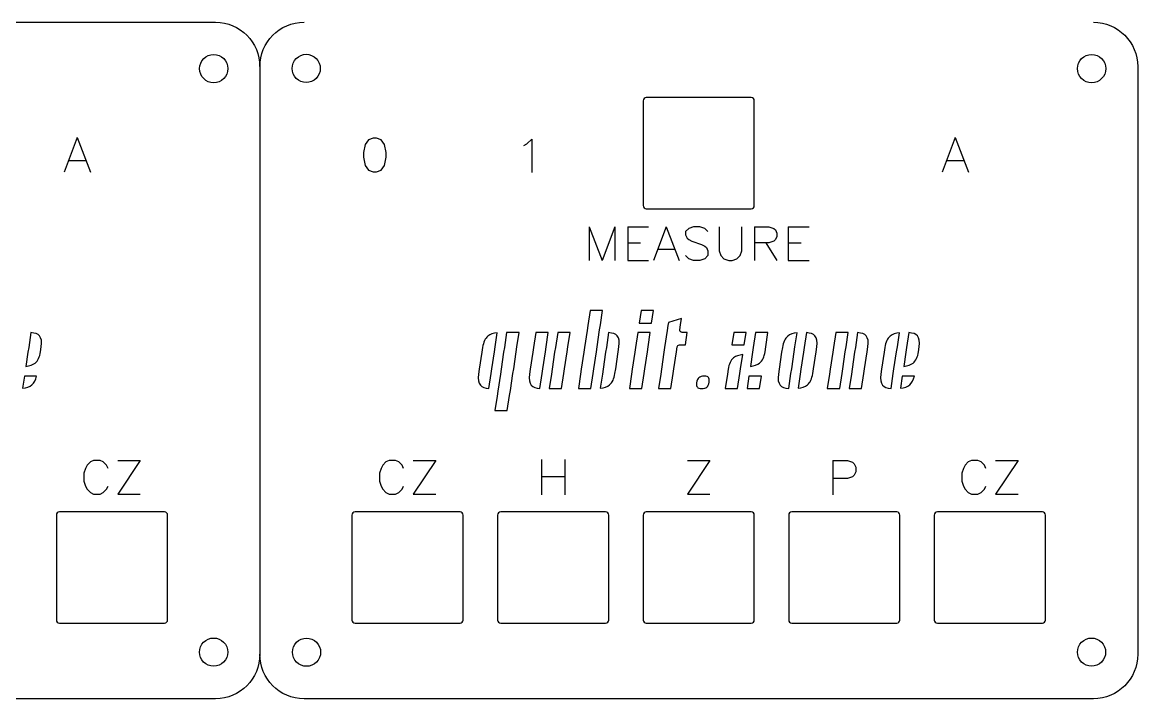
# Model space of a CAD drawing. Extents: x 0 to 498, y 0 to 383.
# Drawn here: x 371.3 to 497.8, y 153.4 to 230.1 of the extents above; entities that cross this region are included whole.
import ezdxf

# ---------------------------------------------------------------- set-up
doc = ezdxf.new("R2010")
doc.units = 0
doc.layers.get('0').update_dxf_attribs({"true_color": 0xffffff})

msp = doc.modelspace()

# ---------------------------------------------------------------- linework, layer by layer
at = {"color": 1, "true_color": 0xff0000}
for p, q in [((303.7, 230.1), (393.21, 230.1)), ((403.26, 230.1), (403.26, 230.1)), ((394.61, 224.85), (394.61, 224.85)), ((398.24, 225.07), (398.24, 158.43)), ((405.1, 224.87), (405.1, 224.87)), ((494.17, 224.85), (494.17, 224.85)), ((497.8, 225.07), (497.8, 158.43)), ((453.97, 221.56), (442.07, 221.56)), ((442.07, 208.95), (453.97, 208.95)), ((437.11, 197.42), (435.7, 197.42)), ((435.7, 197.42), (435.7, 197.42)), ((436.86, 195.78), (437.11, 197.42)), ((441.48, 197.42), (441.26, 196)), ((442.89, 197.42), (441.48, 197.42)), ((442.67, 196), (442.89, 197.42)), ((444.58, 196.07), (444.53, 195.71)), ((446.06, 196.5), (444.58, 196.07)), ((445.95, 195.78), (446.06, 196.5)), ((446.06, 196.5), (446.06, 196.5)), ((372.28, 194.91), (372.03, 193.23)), ((372.28, 194.91), (372.28, 194.91)), ((424.92, 193.3), (425.16, 194.9)), ((427.64, 194.94), (426.23, 194.94)), ((426.23, 194.94), (426.23, 194.94)), ((427.4, 193.3), (427.64, 194.94)), ((429.54, 194.94), (429.28, 193.23)), ((430.95, 194.94), (429.54, 194.94)), ((430.7, 193.3), (430.95, 194.94)), ((432.02, 194.94), (431.76, 193.23)), ((433.43, 194.94), (432.02, 194.94)), ((433.18, 193.3), (433.43, 194.94)), ((435.36, 195.16), (435.07, 193.23)), ((435.44, 195.71), (435.36, 195.16)), ((436.49, 193.3), (436.78, 195.23)), ((436.78, 195.23), (436.86, 195.78)), ((437.8, 194.91), (437.54, 193.23)), ((437.8, 194.91), (437.8, 194.91)), ((442.52, 194.94), (441.11, 194.94)), ((441.26, 196), (442.67, 196)), ((442.27, 193.3), (442.52, 194.94)), ((444.45, 195.16), (444.15, 193.23)), ((444.53, 195.71), (444.45, 195.16)), ((445.87, 195.23), (445.95, 195.78)), ((446.5, 193.52), (446.72, 194.94)), ((451.98, 194.94), (451.76, 193.52)), ((453.39, 194.94), (451.98, 194.94)), ((453.17, 193.52), (453.39, 194.94)), ((455.87, 194.94), (454.45, 194.94)), ((454.45, 194.94), (454.45, 194.94)), ((455.62, 193.3), (455.87, 194.94)), ((458.92, 193.3), (459.17, 194.9)), ((460.23, 194.91), (459.98, 193.23)), ((460.23, 194.91), (460.23, 194.91)), ((463.56, 194.94), (463.3, 193.23)), ((464.97, 194.94), (463.56, 194.94)), ((464.72, 193.3), (464.97, 194.94)), ((466.03, 194.91), (465.78, 193.23)), ((466.03, 194.91), (466.03, 194.91)), ((470.54, 193.3), (470.78, 194.9)), ((471.84, 194.91), (471.59, 193.23)), ((471.84, 194.91), (471.84, 194.91)), ((371.95, 192.68), (371.71, 191.08)), ((372.03, 193.23), (371.95, 192.68)), ((373.38, 192.75), (373.46, 193.3)), ((373.46, 193.3), (373.46, 193.3)), ((423.42, 192.68), (423.12, 190.75)), ((423.5, 193.23), (423.42, 192.68)), ((424.55, 190.82), (424.84, 192.75)), ((424.84, 192.75), (424.92, 193.3)), ((425.89, 192.68), (425.6, 190.75)), ((425.97, 193.23), (425.89, 192.68)), ((427.03, 190.82), (427.32, 192.75)), ((427.32, 192.75), (427.4, 193.3)), ((429.2, 192.68), (428.91, 190.75)), ((429.28, 193.23), (429.2, 192.68)), ((430.62, 192.75), (430.7, 193.3)), ((431.67, 192.68), (431.39, 190.75)), ((431.76, 193.23), (431.67, 192.68)), ((433.1, 192.75), (433.18, 193.3)), ((434.99, 192.68), (434.7, 190.75)), ((435.07, 193.23), (434.99, 192.68)), ((436.41, 192.75), (436.49, 193.3)), ((437.46, 192.68), (437.17, 190.75)), ((437.54, 193.23), (437.46, 192.68)), ((438.6, 190.82), (438.89, 192.75)), ((438.89, 192.75), (438.97, 193.3)), ((440.77, 192.68), (440.48, 190.75)), ((440.85, 193.23), (440.77, 192.68)), ((441.9, 190.82), (442.19, 192.75)), ((442.19, 192.75), (442.27, 193.3)), ((444.07, 192.68), (443.78, 190.75)), ((444.15, 193.23), (444.07, 192.68)), ((445.2, 190.82), (445.49, 192.75)), ((445.49, 192.75), (445.57, 193.3)), ((445.83, 193.52), (446.5, 193.52)), ((451.76, 193.52), (453.17, 193.52)), ((452.77, 190.82), (453.01, 192.42)), ((453.01, 192.42), (453.01, 192.42)), ((454.11, 192.68), (453.87, 191.08)), ((454.2, 193.23), (454.11, 192.68)), ((455.54, 192.75), (455.62, 193.3)), ((457.42, 192.68), (457.13, 190.75)), ((457.5, 193.23), (457.42, 192.68)), ((458.84, 192.75), (458.92, 193.3)), ((459.9, 192.68), (459.61, 190.75)), ((459.98, 193.23), (459.9, 192.68)), ((461.04, 190.82), (461.32, 192.75)), ((461.32, 192.75), (461.4, 193.3)), ((463.22, 192.68), (462.93, 190.75)), ((463.3, 193.23), (463.22, 192.68)), ((464.64, 192.75), (464.72, 193.3)), ((465.69, 192.68), (465.41, 190.75)), ((465.78, 193.23), (465.69, 192.68)), ((467.12, 192.75), (467.2, 193.3)), ((469.04, 192.68), (468.74, 190.75)), ((469.12, 193.23), (469.04, 192.68)), ((470.16, 190.82), (470.46, 192.75)), ((470.46, 192.75), (470.54, 193.3)), ((471.51, 192.68), (471.27, 191.08)), ((471.59, 193.23), (471.51, 192.68)), ((472.94, 192.75), (473.02, 193.3)), ((473.02, 193.3), (473.02, 193.3)), ((371.54, 189.98), (371.34, 188.6)), ((372.92, 189.98), (371.54, 189.98)), ((423.12, 190.75), (423.04, 190.2)), ((424.21, 188.59), (424.46, 190.27)), ((424.46, 190.27), (424.55, 190.82)), ((425.52, 190.2), (425.23, 188.27)), ((425.6, 190.75), (425.52, 190.2)), ((426.94, 190.27), (427.03, 190.82)), ((428.91, 190.75), (428.83, 190.2)), ((430, 188.59), (430.25, 190.27)), ((430.25, 190.27), (430.33, 190.82)), ((431.3, 190.2), (431.06, 188.56)), ((431.39, 190.75), (431.3, 190.2)), ((432.47, 188.56), (432.73, 190.27)), ((432.73, 190.27), (432.81, 190.82)), ((434.62, 190.2), (434.37, 188.56)), ((434.7, 190.75), (434.62, 190.2)), ((435.78, 188.56), (436.04, 190.27)), ((436.04, 190.27), (436.12, 190.82)), ((437.09, 190.2), (436.85, 188.6)), ((437.17, 190.75), (437.09, 190.2)), ((438.52, 190.27), (438.6, 190.82)), ((440.39, 190.2), (440.15, 188.56)), ((440.48, 190.75), (440.39, 190.2)), ((441.56, 188.56), (441.81, 190.27)), ((441.81, 190.27), (441.9, 190.82)), ((443.7, 190.2), (443.45, 188.56)), ((443.78, 190.75), (443.7, 190.2)), ((444.86, 188.56), (445.12, 190.27)), ((445.12, 190.27), (445.2, 190.82)), ((448.63, 189.98), (448.63, 189.98)), ((451.26, 190.2), (451.02, 188.56)), ((451.35, 190.75), (451.26, 190.2)), ((452.43, 188.56), (452.68, 190.27)), ((452.68, 190.27), (452.77, 190.82)), ((453.71, 189.98), (453.5, 188.56)), ((455.12, 189.98), (453.71, 189.98)), ((454.91, 188.56), (455.12, 189.98)), ((457.13, 190.75), (457.05, 190.2)), ((458.22, 188.59), (458.47, 190.27)), ((458.47, 190.27), (458.56, 190.82)), ((459.53, 190.2), (459.28, 188.6)), ((459.61, 190.75), (459.53, 190.2)), ((460.95, 190.27), (461.04, 190.82)), ((462.85, 190.2), (462.6, 188.56)), ((462.93, 190.75), (462.85, 190.2)), ((464.01, 188.56), (464.27, 190.27)), ((464.27, 190.27), (464.35, 190.82)), ((465.33, 190.2), (465.08, 188.56)), ((465.41, 190.75), (465.33, 190.2)), ((466.49, 188.56), (466.75, 190.27)), ((466.75, 190.27), (466.83, 190.82)), ((468.74, 190.75), (468.66, 190.2)), ((469.83, 188.59), (470.08, 190.27)), ((470.08, 190.27), (470.16, 190.82)), ((471.1, 189.98), (470.9, 188.6)), ((472.48, 189.98), (471.1, 189.98)), ((431.06, 188.56), (432.47, 188.56)), ((434.37, 188.56), (435.78, 188.56)), ((440.15, 188.56), (441.56, 188.56)), ((443.45, 188.56), (444.86, 188.56)), ((451.02, 188.56), (452.43, 188.56)), ((453.5, 188.56), (454.91, 188.56)), ((462.6, 188.56), (464.01, 188.56)), ((465.08, 188.56), (466.49, 188.56)), ((425.15, 187.71), (424.9, 186.08)), ((425.23, 188.27), (425.15, 187.71)), ((426.31, 186.08), (426.57, 187.79)), ((426.57, 187.79), (426.66, 188.34)), ((424.9, 186.08), (426.31, 186.08)), ((387.43, 174.57), (375.53, 174.57)), ((420.95, 174.57), (409.05, 174.57)), ((437.46, 174.57), (425.56, 174.57)), ((453.97, 174.57), (442.07, 174.57)), ((470.48, 174.57), (458.58, 174.57)), ((486.99, 174.57), (475.09, 174.57)), ((375.53, 161.96), (387.43, 161.96)), ((409.05, 161.96), (420.95, 161.96)), ((442.07, 161.96), (453.97, 161.96)), ((458.58, 161.96), (470.48, 161.96)), ((475.09, 161.96), (486.99, 161.96)), ((394.61, 158.68), (394.61, 158.68)), ((405.14, 158.67), (405.14, 158.67)), ((494.16, 158.68), (494.16, 158.68)), ((393.21, 153.4), (303.7, 153.4)), ((492.77, 153.4), (403.26, 153.4))]:
    msp.add_line(p, q, dxfattribs=at)
at = {"color": 7, "true_color": 0xffffff}
for p, q in [((377.54, 217.03), (376.05, 213.1)), ((377.54, 217.03), (379.04, 213.1)), ((410.56, 216.79), (410.2, 216.24)), ((411.1, 216.97), (410.56, 216.79)), ((411.47, 216.97), (411.1, 216.97)), ((412.01, 216.79), (411.47, 216.97)), ((412.38, 216.24), (412.01, 216.79)), ((428.17, 216.12), (428.53, 216.3)), ((428.53, 216.3), (429.07, 216.84)), ((429.07, 216.84), (429.07, 213.06)), ((477.1, 217.03), (475.61, 213.1)), ((477.1, 217.03), (478.6, 213.1)), ((410.2, 216.24), (410.01, 215.33)), ((410.01, 215.33), (410.01, 214.79)), ((412.56, 215.33), (412.38, 216.24)), ((412.56, 214.79), (412.56, 215.33)), ((376.61, 214.41), (378.48, 214.41)), ((410.01, 214.79), (410.2, 213.88)), ((410.2, 213.88), (410.56, 213.33)), ((412.01, 213.33), (412.38, 213.88)), ((412.38, 213.88), (412.56, 214.79)), ((476.17, 214.41), (478.04, 214.41)), ((410.56, 213.33), (411.1, 213.15)), ((411.1, 213.15), (411.47, 213.15)), ((411.47, 213.15), (412.01, 213.33)), ((435.6, 206.91), (435.6, 203.09)), ((435.6, 206.91), (437.05, 203.09)), ((438.51, 206.91), (437.05, 203.09)), ((438.51, 206.91), (438.51, 203.09)), ((439.96, 206.91), (439.96, 203.09)), ((439.96, 206.91), (442.33, 206.91)), ((444.33, 206.91), (442.88, 203.09)), ((444.33, 206.91), (445.79, 203.09)), ((446.88, 206.73), (446.52, 206.36)), ((446.52, 206.36), (446.52, 206)), ((447.43, 206.91), (446.88, 206.73)), ((448.15, 206.91), (447.43, 206.91)), ((448.7, 206.73), (448.15, 206.91)), ((449.06, 206.36), (448.7, 206.73)), ((450.34, 206.91), (450.34, 204.18)), ((452.89, 204.18), (452.89, 206.91)), ((454.34, 206.91), (454.34, 203.09)), ((454.34, 206.91), (455.98, 206.91)), ((455.98, 206.91), (456.52, 206.73)), ((456.52, 206.73), (456.71, 206.55)), ((456.71, 206.55), (456.89, 206.18)), ((456.89, 206.18), (456.89, 205.82)), ((458.16, 206.91), (458.16, 203.09)), ((458.16, 206.91), (460.53, 206.91)), ((439.96, 205.09), (441.42, 205.09)), ((446.52, 206), (446.7, 205.64)), ((446.7, 205.64), (446.88, 205.46)), ((446.88, 205.46), (447.24, 205.27)), ((447.24, 205.27), (448.34, 204.91)), ((455.98, 205.09), (454.34, 205.09)), ((455.61, 205.09), (456.89, 203.09)), ((456.52, 205.27), (455.98, 205.09)), ((456.71, 205.46), (456.52, 205.27)), ((456.89, 205.82), (456.71, 205.46)), ((458.16, 205.09), (459.62, 205.09)), ((443.42, 204.36), (445.24, 204.36)), ((448.34, 204.91), (448.7, 204.73)), ((448.7, 204.73), (448.88, 204.55)), ((448.88, 204.55), (449.06, 204.18)), ((449.06, 204.18), (449.06, 203.64)), ((450.34, 204.18), (450.52, 203.64)), ((452.7, 203.64), (452.89, 204.18)), ((439.96, 203.09), (442.33, 203.09)), ((446.88, 203.27), (446.52, 203.64)), ((447.43, 203.09), (446.88, 203.27)), ((448.15, 203.09), (447.43, 203.09)), ((448.7, 203.27), (448.15, 203.09)), ((449.06, 203.64), (448.7, 203.27)), ((450.52, 203.64), (450.88, 203.27)), ((450.88, 203.27), (451.43, 203.09)), ((451.43, 203.09), (451.79, 203.09)), ((451.79, 203.09), (452.34, 203.27)), ((452.34, 203.27), (452.7, 203.64)), ((458.16, 203.09), (460.53, 203.09)), ((378.67, 179.87), (378.49, 179.51)), ((379.03, 180.24), (378.67, 179.87)), ((379.39, 180.42), (379.03, 180.24)), ((380.12, 180.42), (379.39, 180.42)), ((380.49, 180.24), (380.12, 180.42)), ((380.85, 179.87), (380.49, 180.24)), ((381.03, 179.51), (380.85, 179.87)), ((384.67, 180.42), (382.12, 176.6)), ((382.12, 180.42), (384.67, 180.42)), ((412.19, 179.87), (412.01, 179.51)), ((412.55, 180.24), (412.19, 179.87)), ((412.91, 180.42), (412.55, 180.24)), ((413.64, 180.42), (412.91, 180.42)), ((414.01, 180.24), (413.64, 180.42)), ((414.37, 179.87), (414.01, 180.24)), ((414.55, 179.51), (414.37, 179.87)), ((418.19, 180.42), (415.64, 176.6)), ((415.64, 180.42), (418.19, 180.42)), ((430.17, 180.51), (430.17, 176.51)), ((432.84, 180.51), (432.84, 176.51)), ((449.29, 180.42), (446.74, 176.6)), ((446.74, 180.42), (449.29, 180.42)), ((463.23, 180.42), (463.23, 176.51)), ((463.23, 180.42), (464.9, 180.42)), ((464.9, 180.42), (465.46, 180.23)), ((465.46, 180.23), (465.64, 180.04)), ((465.64, 180.04), (465.83, 179.67)), ((465.83, 179.67), (465.83, 179.11)), ((478.23, 179.87), (478.05, 179.51)), ((478.59, 180.24), (478.23, 179.87)), ((478.95, 180.42), (478.59, 180.24)), ((479.68, 180.42), (478.95, 180.42)), ((480.05, 180.24), (479.68, 180.42)), ((480.41, 179.87), (480.05, 180.24)), ((480.59, 179.51), (480.41, 179.87)), ((484.23, 180.42), (481.68, 176.6)), ((481.68, 180.42), (484.23, 180.42)), ((378.49, 179.51), (378.3, 178.96)), ((378.3, 178.96), (378.3, 178.05)), ((412.01, 179.51), (411.82, 178.96)), ((411.82, 178.96), (411.82, 178.05)), ((430.17, 178.6), (432.84, 178.6)), ((464.9, 178.37), (463.23, 178.37)), ((465.46, 178.56), (464.9, 178.37)), ((465.64, 178.74), (465.46, 178.56)), ((465.83, 179.11), (465.64, 178.74)), ((478.05, 179.51), (477.86, 178.96)), ((477.86, 178.96), (477.86, 178.05)), ((378.3, 178.05), (378.49, 177.51)), ((378.49, 177.51), (378.67, 177.15)), ((378.67, 177.15), (379.03, 176.78)), ((380.49, 176.78), (380.85, 177.15)), ((380.85, 177.15), (381.03, 177.51)), ((411.82, 178.05), (412.01, 177.51)), ((412.01, 177.51), (412.19, 177.15)), ((412.19, 177.15), (412.55, 176.78)), ((414.01, 176.78), (414.37, 177.15)), ((414.37, 177.15), (414.55, 177.51)), ((477.86, 178.05), (478.05, 177.51)), ((478.05, 177.51), (478.23, 177.15)), ((478.23, 177.15), (478.59, 176.78)), ((480.05, 176.78), (480.41, 177.15)), ((480.41, 177.15), (480.59, 177.51)), ((379.03, 176.78), (379.39, 176.6)), ((379.39, 176.6), (380.12, 176.6)), ((380.12, 176.6), (380.49, 176.78)), ((382.12, 176.6), (384.67, 176.6)), ((412.55, 176.78), (412.91, 176.6)), ((412.91, 176.6), (413.64, 176.6)), ((413.64, 176.6), (414.01, 176.78)), ((415.64, 176.6), (418.19, 176.6)), ((446.74, 176.6), (449.29, 176.6)), ((478.59, 176.78), (478.95, 176.6)), ((478.95, 176.6), (479.68, 176.6)), ((479.68, 176.6), (480.05, 176.78)), ((481.68, 176.6), (484.23, 176.6))]:
    msp.add_line(p, q, dxfattribs=at)
at = {"color": 1, "true_color": 0xff0000}
for points in [[(393.21, 230.1), (396, 230.1), (398.24, 227.85), (398.24, 225.07)], [(398.24, 225.07), (398.24, 227.85), (400.48, 230.1), (403.26, 230.1)], [(492.77, 230.1), (495.56, 230.1), (497.8, 227.85), (497.8, 225.07)], [(391.88, 225.98), (392.18, 226.28), (392.59, 226.45), (393.01, 226.45)], [(393.01, 226.45), (393.44, 226.45), (393.85, 226.28), (394.15, 225.98)], [(402.37, 226), (402.67, 226.3), (403.08, 226.47), (403.5, 226.47)], [(403.5, 226.47), (403.92, 226.47), (404.33, 226.3), (404.63, 226)], [(491.44, 225.98), (491.74, 226.28), (492.15, 226.45), (492.57, 226.45)], [(492.57, 226.45), (493, 226.45), (493.41, 226.28), (493.71, 225.98)], [(391.41, 224.85), (391.41, 225.27), (391.58, 225.68), (391.88, 225.98)], [(394.15, 225.98), (394.45, 225.68), (394.61, 225.27), (394.61, 224.85)], [(401.9, 224.87), (401.9, 225.29), (402.07, 225.7), (402.37, 226)], [(404.63, 226), (404.93, 225.7), (405.1, 225.29), (405.1, 224.87)], [(490.97, 224.85), (490.97, 225.27), (491.14, 225.68), (491.44, 225.98)], [(493.71, 225.98), (494.01, 225.68), (494.17, 225.27), (494.17, 224.85)], [(391.88, 223.71), (391.58, 224.01), (391.41, 224.42), (391.41, 224.85)], [(394.61, 224.85), (394.61, 224.42), (394.45, 224.01), (394.15, 223.71)], [(402.37, 223.74), (402.07, 224.04), (401.9, 224.44), (401.9, 224.87)], [(405.1, 224.87), (405.1, 224.44), (404.93, 224.04), (404.63, 223.74)], [(491.44, 223.71), (491.14, 224.01), (490.97, 224.42), (490.97, 224.85)], [(494.17, 224.85), (494.17, 224.42), (494.01, 224.01), (493.71, 223.71)], [(393.01, 223.25), (392.59, 223.25), (392.18, 223.41), (391.88, 223.71)], [(394.15, 223.71), (393.85, 223.41), (393.44, 223.25), (393.01, 223.25)], [(403.5, 223.27), (403.08, 223.27), (402.67, 223.44), (402.37, 223.74)], [(404.63, 223.74), (404.33, 223.44), (403.92, 223.27), (403.5, 223.27)], [(492.57, 223.25), (492.15, 223.25), (491.74, 223.41), (491.44, 223.71)], [(493.71, 223.71), (493.41, 223.41), (493, 223.25), (492.57, 223.25)], [(442.07, 221.56), (441.87, 221.56), (441.71, 221.4), (441.71, 221.21)], [(454.32, 221.21), (454.32, 221.4), (454.16, 221.56), (453.97, 221.56)], [(441.71, 221.21), (441.71, 221.21), (441.71, 209.31), (441.71, 209.31)], [(454.32, 209.31), (454.32, 209.31), (454.32, 221.21), (454.32, 221.21)], [(441.71, 209.31), (441.71, 209.11), (441.87, 208.95), (442.07, 208.95)], [(453.97, 208.95), (454.16, 208.95), (454.32, 209.11), (454.32, 209.31)], [(435.7, 197.42), (435.7, 197.42), (435.44, 195.71), (435.44, 195.71)], [(373.25, 194.55), (373.07, 194.76), (372.74, 194.87), (372.28, 194.91)], [(425.16, 194.9), (424.72, 194.85), (424.36, 194.74), (424.11, 194.52)], [(426.23, 194.94), (426.23, 194.94), (425.97, 193.23), (425.97, 193.23)], [(435.44, 195.71), (435.44, 195.71), (435.44, 195.71), (435.44, 195.71)], [(438.77, 194.55), (438.59, 194.76), (438.26, 194.87), (437.8, 194.91)], [(441.11, 194.94), (441.11, 194.94), (440.85, 193.23), (440.85, 193.23)], [(444.53, 195.71), (444.53, 195.71), (444.53, 195.71), (444.53, 195.71)], [(445.92, 195.03), (445.88, 195.08), (445.85, 195.16), (445.87, 195.23)], [(446.12, 194.94), (446.04, 194.94), (445.97, 194.97), (445.92, 195.03)], [(446.72, 194.94), (446.72, 194.94), (446.12, 194.94), (446.12, 194.94)], [(454.45, 194.94), (454.45, 194.94), (454.2, 193.23), (454.2, 193.23)], [(459.17, 194.9), (458.73, 194.85), (458.37, 194.74), (458.12, 194.52)], [(461.2, 194.55), (461.02, 194.76), (460.69, 194.87), (460.23, 194.91)], [(467, 194.55), (466.82, 194.76), (466.49, 194.87), (466.03, 194.91)], [(470.78, 194.9), (470.34, 194.85), (469.98, 194.74), (469.73, 194.52)], [(472.81, 194.55), (472.63, 194.76), (472.3, 194.87), (471.84, 194.91)], [(373.46, 193.3), (373.55, 193.9), (373.46, 194.3), (373.25, 194.55)], [(424.11, 194.52), (423.8, 194.25), (423.59, 193.83), (423.5, 193.23)], [(438.97, 193.3), (439.06, 193.91), (438.97, 194.3), (438.77, 194.55)], [(458.12, 194.52), (457.8, 194.25), (457.59, 193.83), (457.5, 193.23)], [(461.4, 193.3), (461.5, 193.91), (461.41, 194.3), (461.2, 194.55)], [(467.2, 193.3), (467.29, 193.91), (467.21, 194.3), (467, 194.55)], [(469.73, 194.52), (469.42, 194.25), (469.21, 193.83), (469.12, 193.23)], [(473.02, 193.3), (473.11, 193.9), (473.02, 194.3), (472.81, 194.55)], [(372.03, 193.23), (372.03, 193.23), (372.03, 193.23), (372.03, 193.23)], [(372.76, 191.46), (373.08, 191.73), (373.29, 192.15), (373.38, 192.75)], [(423.5, 193.23), (423.5, 193.23), (423.5, 193.23), (423.5, 193.23)], [(425.97, 193.23), (425.97, 193.23), (425.97, 193.23), (425.97, 193.23)], [(430.33, 190.82), (430.33, 190.82), (430.62, 192.75), (430.62, 192.75)], [(430.62, 192.75), (430.62, 192.75), (430.62, 192.75), (430.62, 192.75)], [(432.81, 190.82), (432.81, 190.82), (433.1, 192.75), (433.1, 192.75)], [(433.1, 192.75), (433.1, 192.75), (433.1, 192.75), (433.1, 192.75)], [(436.12, 190.82), (436.12, 190.82), (436.41, 192.75), (436.41, 192.75)], [(436.41, 192.75), (436.41, 192.75), (436.41, 192.75), (436.41, 192.75)], [(438.89, 192.75), (438.89, 192.75), (438.89, 192.75), (438.89, 192.75)], [(440.85, 193.23), (440.85, 193.23), (440.85, 193.23), (440.85, 193.23)], [(445.49, 192.75), (445.49, 192.75), (445.49, 192.75), (445.49, 192.75)], [(445.57, 193.3), (445.59, 193.43), (445.7, 193.52), (445.83, 193.52)], [(453.01, 192.42), (452.58, 192.37), (452.22, 192.26), (451.96, 192.04)], [(454.2, 193.23), (454.2, 193.23), (454.2, 193.23), (454.2, 193.23)], [(454.92, 191.46), (455.24, 191.73), (455.45, 192.15), (455.54, 192.75)], [(458.56, 190.82), (458.56, 190.82), (458.84, 192.75), (458.84, 192.75)], [(458.84, 192.75), (458.84, 192.75), (458.84, 192.75), (458.84, 192.75)], [(461.32, 192.75), (461.32, 192.75), (461.32, 192.75), (461.32, 192.75)], [(464.35, 190.82), (464.35, 190.82), (464.64, 192.75), (464.64, 192.75)], [(464.64, 192.75), (464.64, 192.75), (464.64, 192.75), (464.64, 192.75)], [(466.83, 190.82), (466.83, 190.82), (467.12, 192.75), (467.12, 192.75)], [(467.12, 192.75), (467.12, 192.75), (467.12, 192.75), (467.12, 192.75)], [(469.12, 193.23), (469.12, 193.23), (469.12, 193.23), (469.12, 193.23)], [(471.59, 193.23), (471.59, 193.23), (471.59, 193.23), (471.59, 193.23)], [(472.32, 191.46), (472.63, 191.73), (472.85, 192.15), (472.94, 192.75)], [(371.71, 191.08), (372.14, 191.13), (372.51, 191.24), (372.76, 191.46)], [(451.96, 192.04), (451.65, 191.77), (451.44, 191.35), (451.35, 190.75)], [(453.87, 191.08), (454.31, 191.13), (454.67, 191.24), (454.92, 191.46)], [(471.27, 191.08), (471.7, 191.13), (472.07, 191.24), (472.32, 191.46)], [(372.39, 188.98), (372.64, 189.2), (372.81, 189.55), (372.92, 189.98)], [(423.04, 190.2), (422.95, 189.59), (423.04, 189.2), (423.25, 188.95)], [(424.46, 190.27), (424.46, 190.27), (424.46, 190.27), (424.46, 190.27)], [(426.66, 188.34), (426.66, 188.34), (426.94, 190.27), (426.94, 190.27)], [(426.94, 190.27), (426.94, 190.27), (426.94, 190.27), (426.94, 190.27)], [(428.83, 190.2), (428.74, 189.59), (428.83, 189.2), (429.03, 188.95)], [(428.91, 190.75), (428.91, 190.75), (428.91, 190.75), (428.91, 190.75)], [(431.39, 190.75), (431.39, 190.75), (431.39, 190.75), (431.39, 190.75)], [(434.7, 190.75), (434.7, 190.75), (434.7, 190.75), (434.7, 190.75)], [(437.17, 190.75), (437.17, 190.75), (437.17, 190.75), (437.17, 190.75)], [(437.9, 188.98), (438.22, 189.25), (438.43, 189.67), (438.52, 190.27)], [(441.81, 190.27), (441.81, 190.27), (441.81, 190.27), (441.81, 190.27)], [(443.78, 190.75), (443.78, 190.75), (443.78, 190.75), (443.78, 190.75)], [(448.04, 189.8), (447.91, 189.69), (447.82, 189.51), (447.78, 189.23)], [(448.63, 189.98), (448.35, 189.98), (448.17, 189.91), (448.04, 189.8)], [(449.13, 189.83), (449.05, 189.91), (448.91, 189.98), (448.63, 189.98)], [(449.2, 189.31), (449.24, 189.59), (449.2, 189.74), (449.13, 189.83)], [(452.68, 190.27), (452.68, 190.27), (452.68, 190.27), (452.68, 190.27)], [(457.05, 190.2), (456.96, 189.59), (457.05, 189.2), (457.26, 188.95)], [(457.13, 190.75), (457.13, 190.75), (457.13, 190.75), (457.13, 190.75)], [(459.61, 190.75), (459.61, 190.75), (459.61, 190.75), (459.61, 190.75)], [(460.34, 188.98), (460.65, 189.25), (460.86, 189.67), (460.95, 190.27)], [(462.93, 190.75), (462.93, 190.75), (462.93, 190.75), (462.93, 190.75)], [(465.41, 190.75), (465.41, 190.75), (465.41, 190.75), (465.41, 190.75)], [(468.66, 190.2), (468.57, 189.59), (468.66, 189.2), (468.87, 188.95)], [(470.08, 190.27), (470.08, 190.27), (470.08, 190.27), (470.08, 190.27)], [(471.95, 188.98), (472.2, 189.2), (472.37, 189.55), (472.48, 189.98)], [(371.34, 188.6), (371.77, 188.64), (372.14, 188.76), (372.39, 188.98)], [(423.25, 188.95), (423.43, 188.74), (423.76, 188.62), (424.21, 188.59)], [(429.03, 188.95), (429.21, 188.74), (429.54, 188.62), (430, 188.59)], [(436.85, 188.6), (437.29, 188.64), (437.65, 188.76), (437.9, 188.98)], [(447.78, 189.23), (447.74, 188.95), (447.78, 188.8), (447.86, 188.71)], [(447.86, 188.71), (447.93, 188.62), (448.07, 188.56), (448.34, 188.56)], [(448.34, 188.56), (448.62, 188.56), (448.81, 188.62), (448.94, 188.74)], [(448.94, 188.74), (449.07, 188.85), (449.16, 189.03), (449.2, 189.31)], [(457.26, 188.95), (457.43, 188.74), (457.76, 188.62), (458.22, 188.59)], [(459.28, 188.6), (459.72, 188.64), (460.08, 188.76), (460.34, 188.98)], [(468.87, 188.95), (469.05, 188.74), (469.38, 188.62), (469.83, 188.59)], [(470.9, 188.6), (471.33, 188.64), (471.7, 188.76), (471.95, 188.98)], [(425.23, 188.27), (425.23, 188.27), (425.23, 188.27), (425.23, 188.27)], [(375.53, 174.57), (375.33, 174.57), (375.17, 174.41), (375.17, 174.22)], [(387.78, 174.22), (387.78, 174.41), (387.62, 174.57), (387.43, 174.57)], [(409.05, 174.57), (408.85, 174.57), (408.69, 174.41), (408.69, 174.22)], [(421.3, 174.22), (421.3, 174.41), (421.14, 174.57), (420.95, 174.57)], [(425.56, 174.57), (425.36, 174.57), (425.2, 174.41), (425.2, 174.22)], [(437.81, 174.22), (437.81, 174.41), (437.65, 174.57), (437.46, 174.57)], [(442.07, 174.57), (441.87, 174.57), (441.71, 174.41), (441.71, 174.22)], [(454.32, 174.22), (454.32, 174.41), (454.16, 174.57), (453.97, 174.57)], [(458.58, 174.57), (458.38, 174.57), (458.22, 174.41), (458.22, 174.22)], [(470.83, 174.22), (470.83, 174.41), (470.67, 174.57), (470.48, 174.57)], [(475.09, 174.57), (474.89, 174.57), (474.73, 174.41), (474.73, 174.22)], [(487.34, 174.22), (487.34, 174.41), (487.18, 174.57), (486.99, 174.57)], [(375.17, 174.22), (375.17, 174.22), (375.17, 162.32), (375.17, 162.32)], [(387.78, 162.32), (387.78, 162.32), (387.78, 174.22), (387.78, 174.22)], [(408.69, 174.22), (408.69, 174.22), (408.69, 162.32), (408.69, 162.32)], [(421.3, 162.32), (421.3, 162.32), (421.3, 174.22), (421.3, 174.22)], [(425.2, 174.22), (425.2, 174.22), (425.2, 162.32), (425.2, 162.32)], [(437.81, 162.32), (437.81, 162.32), (437.81, 174.22), (437.81, 174.22)], [(441.71, 174.22), (441.71, 174.22), (441.71, 162.32), (441.71, 162.32)], [(454.32, 162.32), (454.32, 162.32), (454.32, 174.22), (454.32, 174.22)], [(458.22, 174.22), (458.22, 174.22), (458.22, 162.32), (458.22, 162.32)], [(470.83, 162.32), (470.83, 162.32), (470.83, 174.22), (470.83, 174.22)], [(474.73, 174.22), (474.73, 174.22), (474.73, 162.32), (474.73, 162.32)], [(487.34, 162.32), (487.34, 162.32), (487.34, 174.22), (487.34, 174.22)], [(375.17, 162.32), (375.17, 162.12), (375.33, 161.96), (375.53, 161.96)], [(387.43, 161.96), (387.62, 161.96), (387.78, 162.12), (387.78, 162.32)], [(408.69, 162.32), (408.69, 162.12), (408.85, 161.96), (409.05, 161.96)], [(420.95, 161.96), (421.14, 161.96), (421.3, 162.12), (421.3, 162.32)], [(425.2, 162.32), (425.2, 162.12), (425.36, 161.96), (425.56, 161.96)], [(425.56, 161.96), (425.56, 161.96), (437.46, 161.96), (437.46, 161.96)], [(437.46, 161.96), (437.65, 161.96), (437.81, 162.12), (437.81, 162.32)], [(441.71, 162.32), (441.71, 162.12), (441.87, 161.96), (442.07, 161.96)], [(453.97, 161.96), (454.16, 161.96), (454.32, 162.12), (454.32, 162.32)], [(458.22, 162.32), (458.22, 162.12), (458.38, 161.96), (458.58, 161.96)], [(470.48, 161.96), (470.67, 161.96), (470.83, 162.12), (470.83, 162.32)], [(474.73, 162.32), (474.73, 162.12), (474.89, 161.96), (475.09, 161.96)], [(486.99, 161.96), (487.18, 161.96), (487.34, 162.12), (487.34, 162.32)], [(391.41, 158.68), (391.41, 159.1), (391.57, 159.51), (391.87, 159.81)], [(391.87, 159.81), (392.17, 160.11), (392.58, 160.28), (393.01, 160.28)], [(393.01, 160.28), (393.43, 160.28), (393.84, 160.11), (394.14, 159.81)], [(394.14, 159.81), (394.44, 159.51), (394.61, 159.1), (394.61, 158.68)], [(401.94, 158.67), (401.94, 159.09), (402.1, 159.5), (402.4, 159.8)], [(402.4, 159.8), (402.7, 160.1), (403.11, 160.27), (403.54, 160.27)], [(403.54, 160.27), (403.96, 160.27), (404.37, 160.1), (404.67, 159.8)], [(404.67, 159.8), (404.97, 159.5), (405.14, 159.09), (405.14, 158.67)], [(490.96, 158.68), (490.96, 159.1), (491.13, 159.51), (491.43, 159.81)], [(491.43, 159.81), (491.73, 160.11), (492.14, 160.28), (492.56, 160.28)], [(492.56, 160.28), (492.99, 160.28), (493.4, 160.11), (493.7, 159.81)], [(493.7, 159.81), (494, 159.51), (494.16, 159.1), (494.16, 158.68)], [(391.87, 157.55), (391.57, 157.85), (391.41, 158.25), (391.41, 158.68)], [(398.24, 158.43), (398.24, 155.64), (396, 153.4), (393.21, 153.4)], [(394.61, 158.68), (394.61, 158.25), (394.44, 157.85), (394.14, 157.55)], [(403.26, 153.4), (400.48, 153.4), (398.24, 155.64), (398.24, 158.43)], [(402.4, 157.54), (402.1, 157.84), (401.94, 158.24), (401.94, 158.67)], [(405.14, 158.67), (405.14, 158.24), (404.97, 157.84), (404.67, 157.54)], [(491.43, 157.55), (491.13, 157.85), (490.96, 158.25), (490.96, 158.68)], [(497.8, 158.43), (497.8, 155.64), (495.56, 153.4), (492.77, 153.4)], [(494.16, 158.68), (494.16, 158.25), (494, 157.85), (493.7, 157.55)], [(393.01, 157.08), (392.58, 157.08), (392.17, 157.25), (391.87, 157.55)], [(394.14, 157.55), (393.84, 157.25), (393.43, 157.08), (393.01, 157.08)], [(403.54, 157.07), (403.11, 157.07), (402.7, 157.24), (402.4, 157.54)], [(404.67, 157.54), (404.37, 157.24), (403.96, 157.07), (403.54, 157.07)], [(492.56, 157.08), (492.14, 157.08), (491.73, 157.25), (491.43, 157.55)], [(493.7, 157.55), (493.4, 157.25), (492.99, 157.08), (492.56, 157.08)]]:
    msp.add_open_spline(points, degree=3, dxfattribs=at)

doc.saveas('drawing.dxf')
